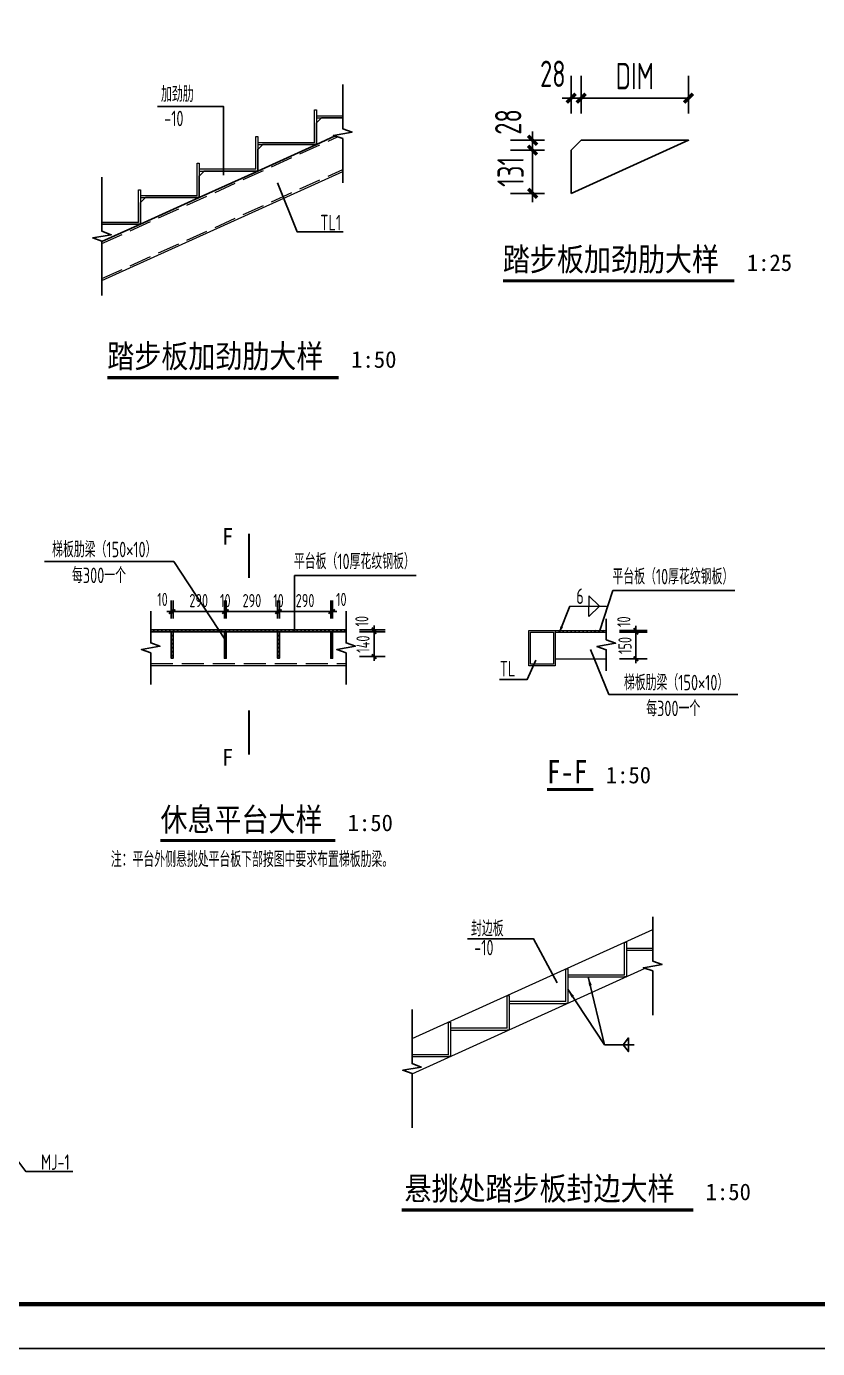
# Model space of a CAD drawing. Extents: x 6827379 to 6887889, y 99218 to 177608.
# Drawn here: x 6832674 to 6837136, y 99218 to 106678 of the extents above; entities that cross this region are included whole.
import ezdxf
from ezdxf.enums import TextEntityAlignment as Align

# ---------------------------------------------------------------- set-up
doc = ezdxf.new("R2010")
doc.units = 0
doc.header["$LTSCALE"] = 1000
doc.header["$MEASUREMENT"] = 0
for name, pattern in [('CONTINOUS', [2000000.0, 1000000.0, 1000000.0]), ('DASH', [0.35, 0.25, -0.1]), ('DASHED', [19.05, 12.7, -6.35])]:
    doc.linetypes.add(name, pattern=pattern)
for name, color, linetype in [('A_公文', 7, 'Continuous'), ('A_公标', 3, 'Continuous'), ('A_公框', 4, 'Continuous'), ('A_图名标注', 3, 'Continuous'), ('A_符号', 3, 'Continuous'), ('BEAM1', 4, 'Continuous'), ('DIM', 3, 'Continuous'), ('PUB_DIM', 3, 'Continuous'), ('STAIR', 34, 'Continuous'), ('T-TEXT', 7, 'Continuous'), ('校对1', 2, 'Continuous')]:
    doc.layers.add(name, color=color, linetype=linetype)
doc.layers.add('BEAM', color=4, linetype='DASHED', lineweight=0)
doc.layers.add('BEAM_CON', color=4, linetype='Continuous', lineweight=0)
doc.styles.add('_TCH_DIM_T3', font='tssdeng.shx', dxfattribs={"width": 0.705882, "bigfont": 'tssdchn.shx'})
doc.styles.add('TSSD_Dimension', font='Tssdeng.shx', dxfattribs={"width": 0.7, "bigfont": 'hztxt.shx'})
doc.styles.add('TSSD_REIN', font='Tssdeng.shx', dxfattribs={"width": 0.7, "bigfont": 'hztxt.shx'})
doc.styles.add('黑1', font='simhei.ttf', dxfattribs={"width": 0.85})
doc.styles.add('黑体', font='simhei.ttf')
doc.dimstyles.new('_TCH_ARCH&&25', dxfattribs={"dimtxt": 74.375, "dimasz": 25, "dimexe": 62.5, "dimexo": 75, "dimgap": 25, "dimtad": 1, "dimdec": 0, "dimzin": 0, "dimdsep": 46, "dimtxsty": '_TCH_DIM_T3', "dimblk": 'ARCHTICK', "dimcen": 0.09, "dimclrt": 7, "dimazin": 2, "dimtfac": 1, "dimtdec": 0, "dimtix": 1, "dimtmove": 2, "dimatfit": 3, "dimfxl": 1, "dimtolj": 1, "dimtzin": 0, "dimarcsym": 0})
doc.dimstyles.new('_TCH_ARCH&&50', dxfattribs={"dimtxt": 148.75, "dimasz": 50, "dimexe": 125, "dimexo": 150, "dimgap": 50, "dimtad": 1, "dimdec": 0, "dimzin": 0, "dimdsep": 46, "dimtxsty": '_TCH_DIM_T3', "dimblk": 'ARCHTICK', "dimcen": 0.09, "dimclrt": 7, "dimazin": 2, "dimtfac": 1, "dimtdec": 0, "dimtix": 1, "dimtmove": 2, "dimatfit": 3, "dimfxl": 1, "dimtolj": 1, "dimtzin": 0, "dimarcsym": 0})
doc.dimstyles.new('TSSD_50_50', dxfattribs={"dimtxt": 150, "dimasz": 50, "dimexe": 50, "dimexo": 125, "dimgap": 50, "dimtad": 1, "dimdec": 0, "dimzin": 0, "dimdsep": 46, "dimtxsty": 'TSSD_Dimension', "dimblk": 'ARCHTICK', "dimcen": 0, "dimdle": 50, "dimclrt": 7, "dimadec": 0, "dimazin": 0, "dimtfac": 1, "dimtdec": 0, "dimtix": 1, "dimtmove": 2, "dimatfit": 3, "dimfxl": 1, "dimtolj": 1, "dimtzin": 0, "dimarcsym": 0})
pattern_1 = [(45, (409125.677, -17645.08), (-11.22532015, 11.22532015), [])]

# ---------------------------------------------------------------- blocks, each defined once
blk = doc.blocks.new('_ArchTick')
at = {"color": 0, "linetype": 'ByBlock', "const_width": 0.4}
blk.add_lwpolyline([(-0.5, -0.5), (0.5, 0.5)], dxfattribs=at)
blk = doc.blocks.new('*D157')
at = {"layer": 'A_公标', "color": 0, "linetype": 'CONTINOUS', "lineweight": -2, "transparency": 16777216}
for p, q in [((6836019.7, 103260.4), (6836174.7, 103260.4)), ((6836112.2, 103260.4), (6836112.2, 103285.4)), ((6836112.2, 103110.4), (6836112.2, 103260.4)), ((6836019.7, 103110.4), (6836174.7, 103110.4)), ((6836112.2, 103110.4), (6836112.2, 103085.4))]:
    blk.add_line(p, q, dxfattribs=at)
at = {"layer": 'Defpoints', "color": 0, "linetype": 'CONTINOUS', "transparency": 16777216}
for p in [(6835944.7, 103260.4), (6836112.2, 103260.4), (6835944.7, 103110.4)]:
    blk.add_point(p, dxfattribs=at)
at = {"layer": 'A_公标', "color": 0, "linetype": 'CONTINOUS', "lineweight": -2, "transparency": 16777216, "xscale": 25, "yscale": 25, "zscale": 25}
for p, rotation in [((6836112.2, 103260.4), 270), ((6836112.2, 103110.4), 90)]:
    blk.add_blockref('_ArchTick', p, dxfattribs=dict(at, rotation=rotation))
at = {"layer": 'A_公标', "color": 7, "linetype": 'CONTINOUS', "transparency": 16777216, "insert": (6836050, 103185.4), "char_height": 74.38, "attachment_point": 5, "rotation": 90, "style": '_TCH_DIM_T3'}
blk.add_mtext('\\A1;150', dxfattribs=at)
blk = doc.blocks.new('*D158')
at = {"layer": 'A_公标', "color": 0, "linetype": 'CONTINOUS', "lineweight": -2, "transparency": 16777216}
for p, q in [((6836019.7, 103270.4), (6836174.7, 103270.4)), ((6836019.7, 103260.4), (6836174.7, 103260.4)), ((6836112.2, 103270.4), (6836112.2, 103295.4)), ((6836112.2, 103260.4), (6836112.2, 103270.4)), ((6836112.2, 103260.4), (6836112.2, 103235.4))]:
    blk.add_line(p, q, dxfattribs=at)
at = {"layer": 'Defpoints', "color": 0, "linetype": 'CONTINOUS', "transparency": 16777216}
for p in [(6835944.7, 103270.4), (6835944.7, 103260.4), (6836112.2, 103270.4)]:
    blk.add_point(p, dxfattribs=at)
at = {"layer": 'A_公标', "color": 0, "linetype": 'CONTINOUS', "lineweight": -2, "transparency": 16777216, "xscale": 25, "yscale": 25, "zscale": 25}
for p, rotation in [((6836112.2, 103270.4), 270), ((6836112.2, 103260.4), 90)]:
    blk.add_blockref('_ArchTick', p, dxfattribs=dict(at, rotation=rotation))
at = {"layer": 'A_公标', "color": 7, "linetype": 'CONTINOUS', "transparency": 16777216, "insert": (6836043.4, 103319.7), "char_height": 74.38, "attachment_point": 5, "rotation": 90, "style": '_TCH_DIM_T3'}
blk.add_mtext('\\A1;10', dxfattribs=at)
blk = doc.blocks.new('*D159')
at = {"layer": 'A_公标', "color": 0, "linetype": 'CONTINOUS', "lineweight": -2, "transparency": 16777216}
for p, q in [((6834551.7, 103262.9), (6834697.2, 103262.9)), ((6834634.7, 103262.9), (6834634.7, 103287.9)), ((6834634.7, 103122.9), (6834634.7, 103262.9)), ((6834551.7, 103122.9), (6834697.2, 103122.9)), ((6834634.7, 103122.9), (6834634.7, 103097.9))]:
    blk.add_line(p, q, dxfattribs=at)
at = {"layer": 'Defpoints', "color": 0, "linetype": 'CONTINOUS', "transparency": 16777216}
for p in [(6834476.7, 103262.9), (6834634.7, 103262.9), (6834476.7, 103122.9)]:
    blk.add_point(p, dxfattribs=at)
at = {"layer": 'A_公标', "color": 0, "linetype": 'CONTINOUS', "lineweight": -2, "transparency": 16777216, "xscale": 25, "yscale": 25, "zscale": 25}
for p, rotation in [((6834634.7, 103262.9), 270), ((6834634.7, 103122.9), 90)]:
    blk.add_blockref('_ArchTick', p, dxfattribs=dict(at, rotation=rotation))
at = {"layer": 'A_公标', "color": 7, "linetype": 'CONTINOUS', "transparency": 16777216, "insert": (6834572.5, 103192.9), "char_height": 74.38, "attachment_point": 5, "rotation": 90, "style": '_TCH_DIM_T3'}
blk.add_mtext('\\A1;140', dxfattribs=at)
blk = doc.blocks.new('*D160')
at = {"layer": 'A_公标', "color": 0, "linetype": 'CONTINOUS', "lineweight": -2, "transparency": 16777216}
for p, q in [((6834551.7, 103272.9), (6834697.2, 103272.9)), ((6834551.7, 103262.9), (6834697.2, 103262.9)), ((6834634.7, 103272.9), (6834634.7, 103297.9)), ((6834634.7, 103262.9), (6834634.7, 103272.9)), ((6834634.7, 103262.9), (6834634.7, 103237.9))]:
    blk.add_line(p, q, dxfattribs=at)
at = {"layer": 'Defpoints', "color": 0, "linetype": 'CONTINOUS', "transparency": 16777216}
for p in [(6834476.7, 103272.9), (6834476.7, 103262.9), (6834634.7, 103272.9)]:
    blk.add_point(p, dxfattribs=at)
at = {"layer": 'A_公标', "color": 0, "linetype": 'CONTINOUS', "lineweight": -2, "transparency": 16777216, "xscale": 25, "yscale": 25, "zscale": 25}
for p, rotation in [((6834634.7, 103272.9), 270), ((6834634.7, 103262.9), 90)]:
    blk.add_blockref('_ArchTick', p, dxfattribs=dict(at, rotation=rotation))
at = {"layer": 'A_公标', "color": 7, "linetype": 'CONTINOUS', "transparency": 16777216, "insert": (6834565.9, 103322.2), "char_height": 74.38, "attachment_point": 5, "rotation": 90, "style": '_TCH_DIM_T3'}
blk.add_mtext('\\A1;10', dxfattribs=at)
blk = doc.blocks.new('*D161')
at = {"layer": 'A_公标', "color": 0, "linetype": 'CONTINOUS', "lineweight": -2, "transparency": 16777216}
for p, q in [((6833490.7, 103337.9), (6833490.7, 103438.9)), ((6833500.7, 103337.9), (6833500.7, 103438.9)), ((6833490.7, 103376.4), (6833465.7, 103376.4)), ((6833490.7, 103376.4), (6833500.7, 103376.4)), ((6833500.7, 103376.4), (6833525.7, 103376.4))]:
    blk.add_line(p, q, dxfattribs=at)
at = {"layer": 'Defpoints', "color": 0, "linetype": 'CONTINOUS', "transparency": 16777216}
for p in [(6833500.7, 103376.4), (6833490.7, 103262.9), (6833500.7, 103262.9)]:
    blk.add_point(p, dxfattribs=at)
at = {"layer": 'A_公标', "color": 0, "linetype": 'CONTINOUS', "lineweight": -2, "transparency": 16777216, "xscale": 25, "yscale": 25, "zscale": 25}
blk.add_blockref('_ArchTick', (6833490.7, 103376.4), dxfattribs=at)
at = {"layer": 'A_公标', "color": 0, "linetype": 'CONTINOUS', "lineweight": -2, "transparency": 16777216, "xscale": 25, "yscale": 25, "zscale": 25, "rotation": 180}
blk.add_blockref('_ArchTick', (6833500.7, 103376.4), dxfattribs=at)
at = {"layer": 'A_公标', "color": 7, "linetype": 'CONTINOUS', "transparency": 16777216, "insert": (6833441.4, 103445.2), "char_height": 74.38, "attachment_point": 5, "style": '_TCH_DIM_T3'}
blk.add_mtext('\\A1;10', dxfattribs=at)
blk = doc.blocks.new('*D162')
at = {"layer": 'A_公标', "color": 0, "linetype": 'CONTINOUS', "lineweight": -2, "transparency": 16777216}
for p, q in [((6833500.7, 103337.9), (6833500.7, 103438.9)), ((6833790.7, 103337.9), (6833790.7, 103438.9)), ((6833500.7, 103376.4), (6833790.7, 103376.4))]:
    blk.add_line(p, q, dxfattribs=at)
at = {"layer": 'Defpoints', "color": 0, "linetype": 'CONTINOUS', "transparency": 16777216}
for p in [(6833790.7, 103376.4), (6833500.7, 103262.9), (6833790.7, 103262.9)]:
    blk.add_point(p, dxfattribs=at)
at = {"layer": 'A_公标', "color": 0, "linetype": 'CONTINOUS', "lineweight": -2, "transparency": 16777216, "xscale": 25, "yscale": 25, "zscale": 25, "rotation": 180}
blk.add_blockref('_ArchTick', (6833500.7, 103376.4), dxfattribs=at)
at = {"layer": 'A_公标', "color": 0, "linetype": 'CONTINOUS', "lineweight": -2, "transparency": 16777216, "xscale": 25, "yscale": 25, "zscale": 25}
blk.add_blockref('_ArchTick', (6833790.7, 103376.4), dxfattribs=at)
at = {"layer": 'A_公标', "color": 7, "linetype": 'CONTINOUS', "transparency": 16777216, "insert": (6833645.7, 103438.6), "char_height": 74.38, "attachment_point": 5, "style": '_TCH_DIM_T3'}
blk.add_mtext('\\A1;290', dxfattribs=at)
blk = doc.blocks.new('*D163')
at = {"layer": 'A_公标', "color": 0, "linetype": 'CONTINOUS', "lineweight": -2, "transparency": 16777216}
for p, q in [((6833790.7, 103337.9), (6833790.7, 103438.9)), ((6833800.7, 103337.9), (6833800.7, 103438.9)), ((6833790.7, 103376.4), (6833765.7, 103376.4)), ((6833790.7, 103376.4), (6833800.7, 103376.4)), ((6833800.7, 103376.4), (6833825.7, 103376.4))]:
    blk.add_line(p, q, dxfattribs=at)
at = {"layer": 'Defpoints', "color": 0, "linetype": 'CONTINOUS', "transparency": 16777216}
for p in [(6833800.7, 103376.4), (6833790.7, 103262.9), (6833800.7, 103262.9)]:
    blk.add_point(p, dxfattribs=at)
at = {"layer": 'A_公标', "color": 0, "linetype": 'CONTINOUS', "lineweight": -2, "transparency": 16777216, "xscale": 25, "yscale": 25, "zscale": 25}
blk.add_blockref('_ArchTick', (6833790.7, 103376.4), dxfattribs=at)
at = {"layer": 'A_公标', "color": 0, "linetype": 'CONTINOUS', "lineweight": -2, "transparency": 16777216, "xscale": 25, "yscale": 25, "zscale": 25, "rotation": 180}
blk.add_blockref('_ArchTick', (6833800.7, 103376.4), dxfattribs=at)
at = {"layer": 'A_公标', "color": 7, "linetype": 'CONTINOUS', "transparency": 16777216, "insert": (6833795.7, 103438.6), "char_height": 74.38, "attachment_point": 5, "style": '_TCH_DIM_T3'}
blk.add_mtext('\\A1;10', dxfattribs=at)
blk = doc.blocks.new('*D164')
at = {"layer": 'A_公标', "color": 0, "linetype": 'CONTINOUS', "lineweight": -2, "transparency": 16777216}
for p, q in [((6833800.7, 103337.9), (6833800.7, 103438.9)), ((6834090.7, 103337.9), (6834090.7, 103438.9)), ((6833800.7, 103376.4), (6834090.7, 103376.4))]:
    blk.add_line(p, q, dxfattribs=at)
at = {"layer": 'Defpoints', "color": 0, "linetype": 'CONTINOUS', "transparency": 16777216}
for p in [(6834090.7, 103376.4), (6833800.7, 103262.9), (6834090.7, 103262.9)]:
    blk.add_point(p, dxfattribs=at)
at = {"layer": 'A_公标', "color": 0, "linetype": 'CONTINOUS', "lineweight": -2, "transparency": 16777216, "xscale": 25, "yscale": 25, "zscale": 25, "rotation": 180}
blk.add_blockref('_ArchTick', (6833800.7, 103376.4), dxfattribs=at)
at = {"layer": 'A_公标', "color": 0, "linetype": 'CONTINOUS', "lineweight": -2, "transparency": 16777216, "xscale": 25, "yscale": 25, "zscale": 25}
blk.add_blockref('_ArchTick', (6834090.7, 103376.4), dxfattribs=at)
at = {"layer": 'A_公标', "color": 7, "linetype": 'CONTINOUS', "transparency": 16777216, "insert": (6833945.7, 103438.6), "char_height": 74.38, "attachment_point": 5, "style": '_TCH_DIM_T3'}
blk.add_mtext('\\A1;290', dxfattribs=at)
blk = doc.blocks.new('*D165')
at = {"layer": 'A_公标', "color": 0, "linetype": 'CONTINOUS', "lineweight": -2, "transparency": 16777216}
for p, q in [((6834090.7, 103337.9), (6834090.7, 103438.9)), ((6834100.7, 103337.9), (6834100.7, 103438.9)), ((6834090.7, 103376.4), (6834065.7, 103376.4)), ((6834090.7, 103376.4), (6834100.7, 103376.4)), ((6834100.7, 103376.4), (6834125.7, 103376.4))]:
    blk.add_line(p, q, dxfattribs=at)
at = {"layer": 'Defpoints', "color": 0, "linetype": 'CONTINOUS', "transparency": 16777216}
for p in [(6834100.7, 103376.4), (6834090.7, 103262.9), (6834100.7, 103262.9)]:
    blk.add_point(p, dxfattribs=at)
at = {"layer": 'A_公标', "color": 0, "linetype": 'CONTINOUS', "lineweight": -2, "transparency": 16777216, "xscale": 25, "yscale": 25, "zscale": 25}
blk.add_blockref('_ArchTick', (6834090.7, 103376.4), dxfattribs=at)
at = {"layer": 'A_公标', "color": 0, "linetype": 'CONTINOUS', "lineweight": -2, "transparency": 16777216, "xscale": 25, "yscale": 25, "zscale": 25, "rotation": 180}
blk.add_blockref('_ArchTick', (6834100.7, 103376.4), dxfattribs=at)
at = {"layer": 'A_公标', "color": 7, "linetype": 'CONTINOUS', "transparency": 16777216, "insert": (6834095.7, 103438.6), "char_height": 74.38, "attachment_point": 5, "style": '_TCH_DIM_T3'}
blk.add_mtext('\\A1;10', dxfattribs=at)
blk = doc.blocks.new('*D166')
at = {"layer": 'A_公标', "color": 0, "linetype": 'CONTINOUS', "lineweight": -2, "transparency": 16777216}
for p, q in [((6834100.7, 103337.9), (6834100.7, 103438.9)), ((6834390.7, 103337.9), (6834390.7, 103438.9)), ((6834100.7, 103376.4), (6834390.7, 103376.4))]:
    blk.add_line(p, q, dxfattribs=at)
at = {"layer": 'Defpoints', "color": 0, "linetype": 'CONTINOUS', "transparency": 16777216}
for p in [(6834390.7, 103376.4), (6834100.7, 103262.9), (6834390.7, 103262.9)]:
    blk.add_point(p, dxfattribs=at)
at = {"layer": 'A_公标', "color": 0, "linetype": 'CONTINOUS', "lineweight": -2, "transparency": 16777216, "xscale": 25, "yscale": 25, "zscale": 25, "rotation": 180}
blk.add_blockref('_ArchTick', (6834100.7, 103376.4), dxfattribs=at)
at = {"layer": 'A_公标', "color": 0, "linetype": 'CONTINOUS', "lineweight": -2, "transparency": 16777216, "xscale": 25, "yscale": 25, "zscale": 25}
blk.add_blockref('_ArchTick', (6834390.7, 103376.4), dxfattribs=at)
at = {"layer": 'A_公标', "color": 7, "linetype": 'CONTINOUS', "transparency": 16777216, "insert": (6834245.7, 103438.6), "char_height": 74.38, "attachment_point": 5, "style": '_TCH_DIM_T3'}
blk.add_mtext('\\A1;290', dxfattribs=at)
blk = doc.blocks.new('*D167')
at = {"layer": 'A_公标', "color": 0, "linetype": 'CONTINOUS', "lineweight": -2, "transparency": 16777216}
for p, q in [((6834390.7, 103337.9), (6834390.7, 103438.9)), ((6834400.7, 103337.9), (6834400.7, 103438.9)), ((6834390.7, 103376.4), (6834365.7, 103376.4)), ((6834390.7, 103376.4), (6834400.7, 103376.4)), ((6834400.7, 103376.4), (6834425.7, 103376.4))]:
    blk.add_line(p, q, dxfattribs=at)
at = {"layer": 'Defpoints', "color": 0, "linetype": 'CONTINOUS', "transparency": 16777216}
for p in [(6834400.7, 103376.4), (6834390.7, 103262.9), (6834400.7, 103262.9)]:
    blk.add_point(p, dxfattribs=at)
at = {"layer": 'A_公标', "color": 0, "linetype": 'CONTINOUS', "lineweight": -2, "transparency": 16777216, "xscale": 25, "yscale": 25, "zscale": 25}
blk.add_blockref('_ArchTick', (6834390.7, 103376.4), dxfattribs=at)
at = {"layer": 'A_公标', "color": 0, "linetype": 'CONTINOUS', "lineweight": -2, "transparency": 16777216, "xscale": 25, "yscale": 25, "zscale": 25, "rotation": 180}
blk.add_blockref('_ArchTick', (6834400.7, 103376.4), dxfattribs=at)
at = {"layer": 'A_公标', "color": 7, "linetype": 'CONTINOUS', "transparency": 16777216, "insert": (6834449.9, 103445.2), "char_height": 74.38, "attachment_point": 5, "style": '_TCH_DIM_T3'}
blk.add_mtext('\\A1;10', dxfattribs=at)
blk = doc.blocks.new('*D168')
at = {"layer": 'A_公标', "color": 0, "linetype": 'CONTINOUS', "lineweight": -2, "transparency": 16777216}
for p, q in [((6835529.1, 106036.1), (6835529.1, 106086.1)), ((6835596.6, 106036.1), (6835404.1, 106036.1)), ((6835529.1, 105980.1), (6835529.1, 106036.1)), ((6835596.6, 105980.1), (6835404.1, 105980.1)), ((6835529.1, 105980.1), (6835529.1, 105930.1))]:
    blk.add_line(p, q, dxfattribs=at)
at = {"layer": 'Defpoints', "color": 0, "linetype": 'CONTINOUS', "transparency": 16777216}
for p in [(6835529.1, 106036.1), (6835746.6, 106036.1), (6835746.6, 105980.1)]:
    blk.add_point(p, dxfattribs=at)
at = {"layer": 'A_公标', "color": 0, "linetype": 'CONTINOUS', "lineweight": -2, "transparency": 16777216, "xscale": 50, "yscale": 50, "zscale": 50}
for p, rotation in [((6835529.1, 106036.1), 270), ((6835529.1, 105980.1), 90)]:
    blk.add_blockref('_ArchTick', p, dxfattribs=dict(at, rotation=rotation))
at = {"layer": 'A_公标', "color": 7, "linetype": 'CONTINOUS', "transparency": 16777216, "insert": (6835391.6, 106139.4), "char_height": 148.75, "attachment_point": 5, "rotation": 90, "style": '_TCH_DIM_T3'}
blk.add_mtext('\\A1;28', dxfattribs=at)
blk = doc.blocks.new('*D169')
at = {"layer": 'A_公标', "color": 0, "linetype": 'CONTINOUS', "lineweight": -2, "transparency": 16777216}
for p, q in [((6835529.1, 105980.1), (6835529.1, 106030.1)), ((6835596.6, 105980.1), (6835404.1, 105980.1)), ((6835529.1, 105736.1), (6835529.1, 105980.1)), ((6835596.6, 105736.1), (6835404.1, 105736.1)), ((6835529.1, 105736.1), (6835529.1, 105686.1))]:
    blk.add_line(p, q, dxfattribs=at)
at = {"layer": 'Defpoints', "color": 0, "linetype": 'CONTINOUS', "transparency": 16777216}
for p in [(6835529.1, 105980.1), (6835746.6, 105980.1), (6835746.6, 105736.1)]:
    blk.add_point(p, dxfattribs=at)
at = {"layer": 'A_公标', "color": 0, "linetype": 'CONTINOUS', "lineweight": -2, "transparency": 16777216, "xscale": 50, "yscale": 50, "zscale": 50}
for p, rotation in [((6835529.1, 105980.1), 270), ((6835529.1, 105736.1), 90)]:
    blk.add_blockref('_ArchTick', p, dxfattribs=dict(at, rotation=rotation))
at = {"layer": 'A_公标', "color": 7, "linetype": 'CONTINOUS', "transparency": 16777216, "insert": (6835404.7, 105858.1), "char_height": 148.75, "attachment_point": 5, "rotation": 90, "style": '_TCH_DIM_T3'}
blk.add_mtext('\\A1;131', dxfattribs=at)
blk = doc.blocks.new('*D170')
at = {"layer": 'A_公标', "color": 0, "linetype": 'CONTINOUS', "lineweight": -2, "transparency": 16777216}
for p, q in [((6835746.6, 106186.1), (6835746.6, 106398.6)), ((6835802.6, 106186.1), (6835802.6, 106398.6)), ((6835746.6, 106273.6), (6835696.6, 106273.6)), ((6835746.6, 106273.6), (6835802.6, 106273.6)), ((6835802.6, 106273.6), (6835852.6, 106273.6))]:
    blk.add_line(p, q, dxfattribs=at)
at = {"layer": 'Defpoints', "color": 0, "linetype": 'CONTINOUS', "transparency": 16777216}
for p in [(6835802.6, 106273.6), (6835746.6, 106036.1), (6835802.6, 106036.1)]:
    blk.add_point(p, dxfattribs=at)
at = {"layer": 'A_公标', "color": 0, "linetype": 'CONTINOUS', "lineweight": -2, "transparency": 16777216, "xscale": 50, "yscale": 50, "zscale": 50}
blk.add_blockref('_ArchTick', (6835746.6, 106273.6), dxfattribs=at)
at = {"layer": 'A_公标', "color": 0, "linetype": 'CONTINOUS', "lineweight": -2, "transparency": 16777216, "xscale": 50, "yscale": 50, "zscale": 50, "rotation": 180}
blk.add_blockref('_ArchTick', (6835802.6, 106273.6), dxfattribs=at)
at = {"layer": 'A_公标', "color": 7, "linetype": 'CONTINOUS', "transparency": 16777216, "insert": (6835643.3, 106411.1), "char_height": 148.75, "attachment_point": 5, "style": '_TCH_DIM_T3'}
blk.add_mtext('\\A1;28', dxfattribs=at)
blk = doc.blocks.new('*D171')
at = {"layer": 'A_公标', "color": 0, "linetype": 'CONTINOUS', "lineweight": -2, "transparency": 16777216}
for p, q in [((6835802.6, 106186.1), (6835802.6, 106398.6)), ((6836408.6, 106186.1), (6836408.6, 106398.6)), ((6835802.6, 106273.6), (6836408.6, 106273.6))]:
    blk.add_line(p, q, dxfattribs=at)
at = {"layer": 'Defpoints', "color": 0, "linetype": 'CONTINOUS', "transparency": 16777216}
for p in [(6836408.6, 106273.6), (6835802.6, 106036.1), (6836408.6, 106036.1)]:
    blk.add_point(p, dxfattribs=at)
at = {"layer": 'A_公标', "color": 0, "linetype": 'CONTINOUS', "lineweight": -2, "transparency": 16777216, "xscale": 50, "yscale": 50, "zscale": 50, "rotation": 180}
blk.add_blockref('_ArchTick', (6835802.6, 106273.6), dxfattribs=at)
at = {"layer": 'A_公标', "color": 0, "linetype": 'CONTINOUS', "lineweight": -2, "transparency": 16777216, "xscale": 50, "yscale": 50, "zscale": 50}
blk.add_blockref('_ArchTick', (6836408.6, 106273.6), dxfattribs=at)
at = {"layer": 'A_公标', "color": 7, "linetype": 'CONTINOUS', "transparency": 16777216, "insert": (6836105.6, 106397.9), "char_height": 148.75, "attachment_point": 5, "style": '_TCH_DIM_T3'}
blk.add_mtext('\\A1;DIM', dxfattribs=at)

msp = doc.modelspace()

# ---------------------------------------------------------------- hatches: boundary and pattern name
at = {"layer": 'PUB_DIM'}
h = msp.add_hatch(dxfattribs=at)
h.set_pattern_fill('ANSI31', color=256, scale=10, style=0)
h.set_pattern_definition(pattern_1)
h.paths.add_polyline_path([(6833374.7, 103272.9), (6833374.7, 103262.9), (6834476.7, 103262.9), (6834476.7, 103272.9)])
h = msp.add_hatch(dxfattribs=at)
h.set_pattern_fill('ANSI31', color=256, scale=10, style=0)
h.set_pattern_definition([(45, (409403.177, -17655.08), (-11.22532015, 11.22532015), [])])
h.paths.add_polyline_path([(6833490.7, 103262.9), (6833490.7, 103112.9), (6833500.7, 103112.9), (6833500.7, 103262.9)])
h = msp.add_hatch(dxfattribs=at)
h.set_pattern_fill('ANSI31', color=256, scale=10, style=0)
h.set_pattern_definition([(45, (409703.177, -17655.08), (-11.22532015, 11.22532015), [])])
h.paths.add_polyline_path([(6833790.7, 103262.9), (6833790.7, 103112.9), (6833800.7, 103112.9), (6833800.7, 103262.9)])
h = msp.add_hatch(dxfattribs=at)
h.set_pattern_fill('ANSI31', color=256, scale=10, style=0)
h.set_pattern_definition([(45, (410003.177, -17655.08), (-11.22532015, 11.22532015), [])])
h.paths.add_polyline_path([(6834090.7, 103262.9), (6834090.7, 103112.9), (6834100.7, 103112.9), (6834100.7, 103262.9)])
h = msp.add_hatch(dxfattribs=at)
h.set_pattern_fill('ANSI31', color=256, scale=10, style=0)
h.set_pattern_definition([(45, (410303.177, -17655.08), (-11.22532015, 11.22532015), [])])
h.paths.add_polyline_path([(6834390.7, 103262.9), (6834390.7, 103112.9), (6834400.7, 103112.9), (6834400.7, 103262.9)])
h = msp.add_hatch(dxfattribs=at)
h.set_pattern_fill('ANSI31', color=256, scale=10, style=0)
h.set_pattern_definition(pattern_1)
h.paths.add_polyline_path([(6835657.2, 103270.4), (6835944.7, 103270.4), (6835944.7, 103260.4), (6835657.2, 103260.4)])

# ---------------------------------------------------------------- linework, layer by layer
at = {"linetype": 'CONTINOUS'}
for points in [[(6836039.3, 100932.4), (6836069.1, 100971.2), (6836069.1, 100932.4)], [(6836039.3, 100932.4), (6836069.1, 100893.6), (6836069.1, 100932.4)]]:
    msp.add_lwpolyline(points, dxfattribs=at)
at = {"layer": 'A_公标'}
for points in [[(6833413.6, 106226.1), (6833785.5, 106226.1), (6833785.5, 105839.6)], [(6834089.6, 105795.1), (6834201.1, 105518.4), (6834461.1, 105518.4)], [(6835162.3, 101529.8), (6835534.2, 101529.8), (6835668.5, 101281.4)]]:
    msp.add_lwpolyline(points, dxfattribs=at)
at = {"layer": 'A_公框', "linetype": 'CONTINOUS'}
msp.add_lwpolyline([(6827379.4, 99218.3), (6842229.4, 99218.3), (6842229.4, 109718.3), (6827379.4, 109718.3)], close=True, dxfattribs=at)
at = {"layer": 'A_公框', "linetype": 'CONTINOUS', "const_width": 25}
msp.add_lwpolyline([(6828004.4, 99468.3), (6841979.4, 99468.3), (6841979.4, 109468.3), (6828004.4, 109468.3)], close=True, dxfattribs=at)
at = {"layer": 'A_图名标注', "const_width": 17.5}
for points in [[(6835361.3, 105242.8), (6836667.3, 105242.8)], [(6833129.8, 104696.3), (6834435.7, 104696.3)], [(6835610.1, 102372.4), (6835871.7, 102372.4)], [(6833429.7, 102085.1), (6834415.6, 102085.1)], [(6834790.8, 99999.9), (6836435, 99999.9)]]:
    msp.add_lwpolyline(points, dxfattribs=at)
at = {"layer": 'A_符号'}
for points in [[(6834458.1, 106350.8), (6834458.1, 106101.3), (6834510.6, 106082.2), (6834405.6, 106063.7), (6834458.1, 106045.1), (6834458.1, 105795.6)], [(6833100.1, 105827.8), (6833100.1, 105522.3), (6833152.6, 105503.2), (6833047.6, 105484.7), (6833100.1, 105466.1), (6833100.1, 105160.6)], [(6833374.7, 103379.4), (6833374.7, 103200), (6833427.2, 103180.9), (6833322.2, 103162.4), (6833374.7, 103143.8), (6833374.7, 102964.4)], [(6834476.7, 103379.4), (6834476.7, 103200), (6834529.2, 103180.9), (6834424.2, 103162.4), (6834476.7, 103143.8), (6834476.7, 102964.4)], [(6835944.7, 103335.9), (6835944.7, 103217.3), (6835997.2, 103198.2), (6835892.2, 103179.7), (6835944.7, 103161), (6835944.7, 103042.4)], [(6836206.8, 101654.5), (6836206.8, 101405), (6836259.3, 101385.9), (6836154.3, 101367.3), (6836206.8, 101348.7), (6836206.8, 101099.2)], [(6834848.8, 101131.5), (6834848.8, 100826), (6834901.3, 100806.9), (6834796.3, 100788.3), (6834848.8, 100769.7), (6834848.8, 100464.2)]]:
    msp.add_lwpolyline(points, dxfattribs=at)
at = {"layer": 'A_符号', "const_width": 12.5}
for points in [[(6833929.4, 103816.5), (6833929.4, 103566.5)], [(6833929.4, 102820), (6833929.4, 102570)]]:
    msp.add_lwpolyline(points, dxfattribs=at)
at = {"layer": 'BEAM', "linetype": 'DASH', "ltscale": 0.5}
for p, q in [((6833100.1, 105453), (6834429.2, 106055.3)), ((6833100.1, 105255.4), (6834458.1, 105870.8))]:
    msp.add_line(p, q, dxfattribs=at)
at = {"layer": 'BEAM'}
for points in [[(6834299.6, 106022.1), (6834299.6, 106207.1), (6834309.6, 106207.1), (6834309.6, 106012.1), (6834299.6, 106012.1)], [(6834458.1, 106172.1), (6834309.6, 106172.1), (6834309.6, 106162.1), (6834458.1, 106162.1)], [(6833968.6, 105872.1), (6833968.6, 106057.1), (6833978.6, 106057.1), (6833978.6, 105862.1), (6833968.6, 105862.1)], [(6834299.6, 106022.1), (6833978.6, 106022.1), (6833978.6, 106012.1), (6834299.6, 106012.1)], [(6833637.6, 105722.1), (6833637.6, 105907.1), (6833647.6, 105907.1), (6833647.6, 105712.1), (6833637.6, 105712.1)], [(6833968.6, 105872.1), (6833647.6, 105872.1), (6833647.6, 105862.1), (6833968.6, 105862.1)], [(6833306.6, 105572.1), (6833306.6, 105757.1), (6833316.6, 105757.1), (6833316.6, 105562.1), (6833306.6, 105562.1)], [(6833637.6, 105722.1), (6833316.6, 105722.1), (6833316.6, 105712.1), (6833637.6, 105712.1)], [(6833306.6, 105572.1), (6833100.1, 105572.1)], [(6833100.1, 105562.1), (6833306.6, 105562.1)], [(6836048.3, 101325.7), (6836048.3, 101510.7), (6836058.3, 101510.7), (6836058.3, 101315.7), (6836048.3, 101315.7)], [(6836206.8, 101475.7), (6836058.3, 101475.7), (6836058.3, 101465.7), (6836206.8, 101465.7)], [(6835717.3, 101175.7), (6835717.3, 101360.7), (6835727.3, 101360.7), (6835727.3, 101165.7), (6835717.3, 101165.7)], [(6836048.3, 101325.7), (6835727.3, 101325.7), (6835727.3, 101315.7), (6836048.3, 101315.7)], [(6835386.3, 101025.7), (6835386.3, 101210.7), (6835396.3, 101210.7), (6835396.3, 101015.7), (6835386.3, 101015.7)], [(6835717.3, 101175.7), (6835396.3, 101175.7), (6835396.3, 101165.7), (6835717.3, 101165.7)], [(6835055.3, 100875.7), (6835055.3, 101060.7), (6835065.3, 101060.7), (6835065.3, 100865.7), (6835055.3, 100865.7)], [(6835386.3, 101025.7), (6835065.3, 101025.7), (6835065.3, 101015.7), (6835386.3, 101015.7)], [(6835055.3, 100875.7), (6834848.8, 100875.7)], [(6834848.8, 100865.7), (6835055.3, 100865.7)]]:
    msp.add_lwpolyline(points, dxfattribs=at)
at = {"layer": 'BEAM', "linetype": 'DASH', "ltscale": 0.5}
for points in [[(6833374.7, 103262.9), (6834476.7, 103262.9)], [(6833374.7, 103082.9), (6834476.7, 103082.9)]]:
    msp.add_lwpolyline(points, dxfattribs=at)
at = {"layer": 'BEAM1'}
for points in [[(6833374.7, 103272.9), (6834476.7, 103272.9)], [(6834476.7, 103262.9), (6833374.7, 103262.9)], [(6833490.7, 103262.9), (6833490.7, 103112.9), (6833500.7, 103112.9), (6833500.7, 103262.9), (6833490.7, 103262.9)], [(6833790.7, 103262.9), (6833790.7, 103112.9), (6833800.7, 103112.9), (6833800.7, 103262.9), (6833790.7, 103262.9)], [(6834090.7, 103262.9), (6834090.7, 103112.9), (6834100.7, 103112.9), (6834100.7, 103262.9), (6834090.7, 103262.9)], [(6834390.7, 103262.9), (6834390.7, 103112.9), (6834400.7, 103112.9), (6834400.7, 103262.9), (6834390.7, 103262.9)]]:
    msp.add_lwpolyline(points, dxfattribs=at)
at = {"layer": 'BEAM_CON'}
for p, q in [((6833100.1, 105464), (6834415.6, 106060.1)), ((6833100.1, 105244.4), (6834458.1, 105859.8)), ((6834848.8, 100967.1), (6836206.8, 101582.5)), ((6834848.8, 100767.6), (6836164.4, 101363.8))]:
    msp.add_line(p, q, dxfattribs=at)
for points in [[(6833374.7, 103272.9), (6834476.7, 103272.9)], [(6835657.2, 103270.4), (6835944.7, 103270.4)], [(6835657.2, 103260.4), (6835944.7, 103260.4)], [(6835657.2, 103110.4), (6835944.7, 103110.4)], [(6833374.7, 103072.9), (6834476.7, 103072.9)]]:
    msp.add_lwpolyline(points, dxfattribs=at)
for points in [[(6835507.2, 103270.4), (6835657.2, 103270.4), (6835657.2, 103070.4), (6835507.2, 103070.4), (6835507.2, 103270.4)], [(6835517.2, 103260.4), (6835647.2, 103260.4), (6835647.2, 103080.4), (6835517.2, 103080.4)]]:
    msp.add_lwpolyline(points, close=True, dxfattribs=at)
at = {"layer": 'DIM'}
for p, q in [((6832776.7, 103659.4), (6833505.8, 103659.4)), ((6833505.8, 103659.4), (6833796.2, 103214.4)), ((6834185.2, 103267.9), (6834185.2, 103580.7)), ((6834185.2, 103580.7), (6834872.7, 103580.7)), ((6835906.2, 103264.9), (6835982.2, 103495.2)), ((6835982.2, 103495.2), (6836669.7, 103495.2)), ((6835681.2, 103260.4), (6835738.3, 103407.2)), ((6835958.2, 102908.7), (6836687.3, 102908.7))]:
    msp.add_line(p, q, dxfattribs=at)
at = {"layer": 'DIM', "lineweight": 20}
msp.add_line((6835738.3, 103407.2), (6835945.1, 103407.2), dxfattribs=at)
for points in [[(6835905.8, 103407.2), (6835846.9, 103466.1), (6835846.9, 103407.2)], [(6835905.8, 103407.2), (6835846.9, 103348.2), (6835846.9, 103407.2)]]:
    msp.add_lwpolyline(points, dxfattribs=at)
msp.add_lwpolyline([(6835681.2, 103260.4, 0, 16.7, 0), (6835693, 103290.8, 16.7, 16.7, 0)], format="xyseb", dxfattribs=at)
at = {"layer": 'DIM'}
for points in [[(6835548, 103102.7), (6835498.4, 102994.2), (6835342.9, 102994.2)], [(6835958.2, 102908.7), (6835856.2, 103162.4)]]:
    msp.add_lwpolyline(points, dxfattribs=at)
at = {"layer": 'STAIR'}
for points in [[(6834309.6, 106012.1), (6834309.6, 106134.1), (6834337.6, 106162.1), (6834458.1, 106162.1)], [(6833978.6, 105862.1), (6833978.6, 105984.1), (6834006.6, 106012.1), (6834309.6, 106012.1), (6833978.6, 105862.1)], [(6834415.6, 106060.1), (6834309.6, 106012.1)], [(6835746.6, 105736.1), (6835746.6, 105980.1), (6835802.6, 106036.1), (6836408.6, 106036.1), (6835746.6, 105736.1)], [(6833647.6, 105712.1), (6833647.6, 105834.1), (6833675.6, 105862.1), (6833978.6, 105862.1), (6833647.6, 105712.1)], [(6833316.6, 105562.1), (6833316.6, 105684.1), (6833344.6, 105712.1), (6833647.6, 105712.1), (6833316.6, 105562.1)], [(6833100.1, 105562.1), (6833316.6, 105562.1), (6833100.1, 105464)]]:
    msp.add_lwpolyline(points, dxfattribs=at)
at = {"layer": '校对1', "linetype": 'CONTINOUS'}
msp.add_lwpolyline([(6832471, 100480.1), (6832670.2, 100217.5), (6832935.6, 100217.5)], dxfattribs=at)

# ---------------------------------------------------------------- texts
at = {"layer": 'A_公文', "style": '黑1', "width": 0.85}
for s, p in [('踏步板加劲肋大样', (6835361.3, 105298.5)), ('踏步板加劲肋大样', (6833129.8, 104752)), ('F-F', (6835610.1, 102407.4)), ('休息平台大样', (6833429.7, 102137.9)), ('悬挑处踏步板封边大样', (6834806.2, 100055.6))]:
    msp.add_text(s, height=131.43, dxfattribs=at).set_placement(p)
at = {"layer": 'A_公文', "style": '黑体'}
for s, height, p in [('1:25', 93.88, (6836737.3, 105298.5)), ('1:50', 93.88, (6834505.7, 104752)), ('F', 93.9, (6833776.7, 103754)), ('F', 93.9, (6833776.7, 102507.5)), ('1:50', 93.88, (6835941.7, 102407.4)), ('1:50', 93.88, (6834485.6, 102137.9)), ('1:50', 93.88, (6836505, 100055.6))]:
    msp.add_text(s, height=height, dxfattribs=at).set_placement(p)
at = {"layer": 'T-TEXT', "linetype": 'Continuous', "style": 'TSSD_REIN', "width": 0.7}
for s, p in [('加劲肋', (6833524.8, 106252.4)), ('-10', (6833505.3, 106115.1)), ('TL1', (6834390.2, 105527.6)), ('梯板肋梁（150×10）', (6833113.1, 103683.1)), ('平台板（10厚花纹钢板）', (6834523.5, 103615.8)), ('每300一个', (6833083.2, 103537.2)), ('平台板（10厚花纹钢板）', (6836320.4, 103530.3)), ('TL', (6835388, 103010.5)), ('梯板肋梁（150×10）', (6836338.6, 102932.4)), ('每300一个', (6836322.2, 102786.4)), ('注：平台外侧悬挑处平台板下部按图中要求布置梯板肋梁。', (6833946.4, 101934.9)), ('封边板', (6835273.5, 101544.2)), ('-10', (6835254.1, 101437.1)), ('MJ-1', (6832837, 100226.5))]:
    msp.add_text(s, height=87.5, dxfattribs=at).set_placement(p, align=Align.CENTER)
msp.add_text('6', height=87.5, dxfattribs=at).set_placement((6835775.4, 103419.5))

# ---------------------------------------------------------------- dimensions: what is measured, and where the dimension line sits
at = {"layer": 'A_公标', "linetype": 'CONTINOUS'}
for base, p1, p2, angle, picture, middle in [((6835802.6, 106273.6), (6835746.6, 106036.1), (6835802.6, 106036.1), 0, '*D170', (6835643.3, 106411.1)), ((6835529.1, 106036.1), (6835746.6, 105980.1), (6835746.6, 106036.1), 90, '*D168', (6835391.6, 106139.4))]:
    dim = msp.add_linear_dim(base=base, p1=p1, p2=p2, angle=angle, text='28', dimstyle='_TCH_ARCH&&50', dxfattribs=at)
    dim.commit()
    dim.dimension.update_dxf_attribs({"geometry": picture, "text_midpoint": middle, "dimtype": 129})
for p1, p2, distance, text, picture, middle in [((6835802.6, 106036.1), (6836408.6, 106036.1), 237.5, 'DIM', '*D171', (6836105.6, 106397.9)), ((6835746.6, 105736.1), (6835746.6, 105980.1), 217.5, '131', '*D169', (6835404.7, 105858.1))]:
    dim = msp.add_aligned_dim(p1=p1, p2=p2, distance=distance, text=text, dimstyle='_TCH_ARCH&&50', dxfattribs=at)
    dim.commit()
    dim.dimension.update_dxf_attribs({"geometry": picture, "text_midpoint": middle})
for base, p1, p2, angle, picture, middle in [((6833500.7, 103376.4), (6833490.7, 103262.9), (6833500.7, 103262.9), 0, '*D161', (6833441.4, 103445.2)), ((6834400.7, 103376.4), (6834390.7, 103262.9), (6834400.7, 103262.9), 0, '*D167', (6834449.9, 103445.2)), ((6834634.7, 103272.9), (6834476.7, 103262.9), (6834476.7, 103272.9), 90, '*D160', (6834565.9, 103322.2)), ((6836112.2, 103270.4), (6835944.7, 103260.4), (6835944.7, 103270.4), 90, '*D158', (6836043.4, 103319.7))]:
    dim = msp.add_linear_dim(base=base, p1=p1, p2=p2, angle=angle, dimstyle='_TCH_ARCH&&25', dxfattribs=at)
    dim.commit()
    dim.dimension.update_dxf_attribs({"geometry": picture, "text_midpoint": middle, "dimtype": 129})
for p1, p2, distance, picture, middle in [((6833500.7, 103262.9), (6833790.7, 103262.9), 113.5, '*D162', (6833645.7, 103438.6)), ((6833790.7, 103262.9), (6833800.7, 103262.9), 113.5, '*D163', (6833795.7, 103438.6)), ((6833800.7, 103262.9), (6834090.7, 103262.9), 113.5, '*D164', (6833945.7, 103438.6)), ((6834090.7, 103262.9), (6834100.7, 103262.9), 113.5, '*D165', (6834095.7, 103438.6)), ((6834100.7, 103262.9), (6834390.7, 103262.9), 113.5, '*D166', (6834245.7, 103438.6)), ((6834476.7, 103122.9), (6834476.7, 103262.9), -158, '*D159', (6834572.5, 103192.9)), ((6835944.7, 103110.4), (6835944.7, 103260.4), -167.5, '*D157', (6836050, 103185.4))]:
    dim = msp.add_aligned_dim(p1=p1, p2=p2, distance=distance, dimstyle='_TCH_ARCH&&25', dxfattribs=at)
    dim.commit()
    dim.dimension.update_dxf_attribs({"geometry": picture, "text_midpoint": middle})

# ---------------------------------------------------------------- leaders
at = {"linetype": 'CONTINOUS'}
for points in [[(6835843.1, 101315.7), (6835935.4, 100932.4)], [(6835727.3, 101245.7), (6835935.4, 100932.4), (6836102.4, 100932.4)]]:
    msp.add_leader(points, dimstyle='TSSD_50_50', override={"dimgap": 50, "dimtad": 0}, dxfattribs=at)

doc.saveas('drawing.dxf')
